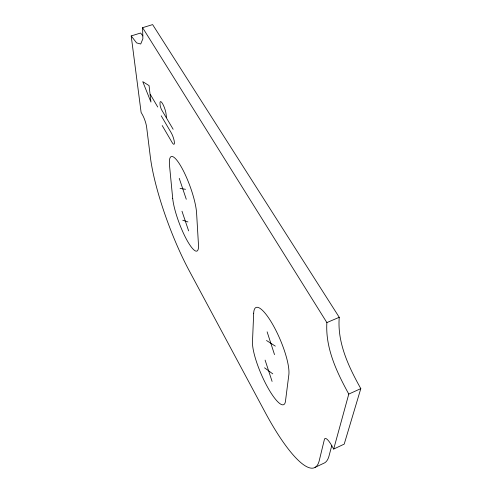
<?xml version="1.0" encoding="UTF-8"?>
<svg xmlns="http://www.w3.org/2000/svg" width="492" height="492" viewBox="0 0 492 492"><rect width="100%" height="100%" fill="white"/><g stroke="black" fill="none" stroke-linecap="round" stroke-linejoin="round"><path stroke-width="0.74" d="M131.198 35.934L136.61 42.902L140.724 44.009L142.871 38.788L142.594 27.687L152.618 24.6L339.246 317.303C337.149 342.795 348.693 366.927 360.802 388.625L344.209 444.116L333.687 449.061L331.423 445.1A12.325 3.1 64.6 0 0 324.413 439.387L319.29 460.463A106.21 24.723 66.6 0 1 265.237 412.481L189.254 270.797A92.89 19.391 69.4 0 1 150.361 157.102L146.628 127.09A9.219 1.82 70.8 0 0 142.397 114.661L141.106 112.404L131.198 35.934L140.589 33.026L142.889 35.904M331.793 445.586L329.05 455.856A105.878 25.904 66.5 0 1 324.505 462.917L315.034 467.4M333.687 449.061L348.785 394.08C336.799 372.223 325.286 348.139 326.873 322.58L142.594 27.687M348.785 394.08L360.802 388.625M326.873 322.58L339.246 317.303M180.078 188.356L185.533 189.315M182.735 220.238L187.969 221.941M266.492 340.495L275.292 346.128M264.548 367.807L272.777 373.877M173.147 129.261L161.856 110.239A3.911 0.867 71.2 0 1 160.109 105.017L160.023 104.15A8.063 1.796 71.2 0 1 162.514 103.554A8.063 1.796 71.2 0 1 166.13 114.415L166.419 117.434M157.754 107.016L150.023 93.941L149.07 85.602L142.76 81.66L150.952 102.09L150.091 94.519M161.204 115.805L171.198 132.748A7.103 1.587 70.7 0 1 174.389 142.274A7.103 1.587 70.7 0 1 172.065 142.416L162.2 125.552M181.985 211.216L188.639 230.889M179.242 178.332L186.277 199.26M265.096 360.113L272.094 381.417M267.113 331.829L274.524 354.634M253.688 313.201L252.482 341.817A36.82 8.487 66.6 0 0 267.685 387.376A36.82 8.487 66.6 0 0 285.483 401.146L288.835 374.842A38.948 9.606 66.9 0 0 272.839 324.689A38.948 9.606 66.9 0 0 253.688 313.201M172.698 198.387L169.531 165.607A34.108 7.405 69.9 0 1 181.296 166.942A34.108 7.405 69.9 0 1 196.591 213.061L198.467 244.715A32.257 6.685 69.3 0 1 187.065 240.397A32.257 6.685 69.3 0 1 172.698 198.387"/></g></svg>
